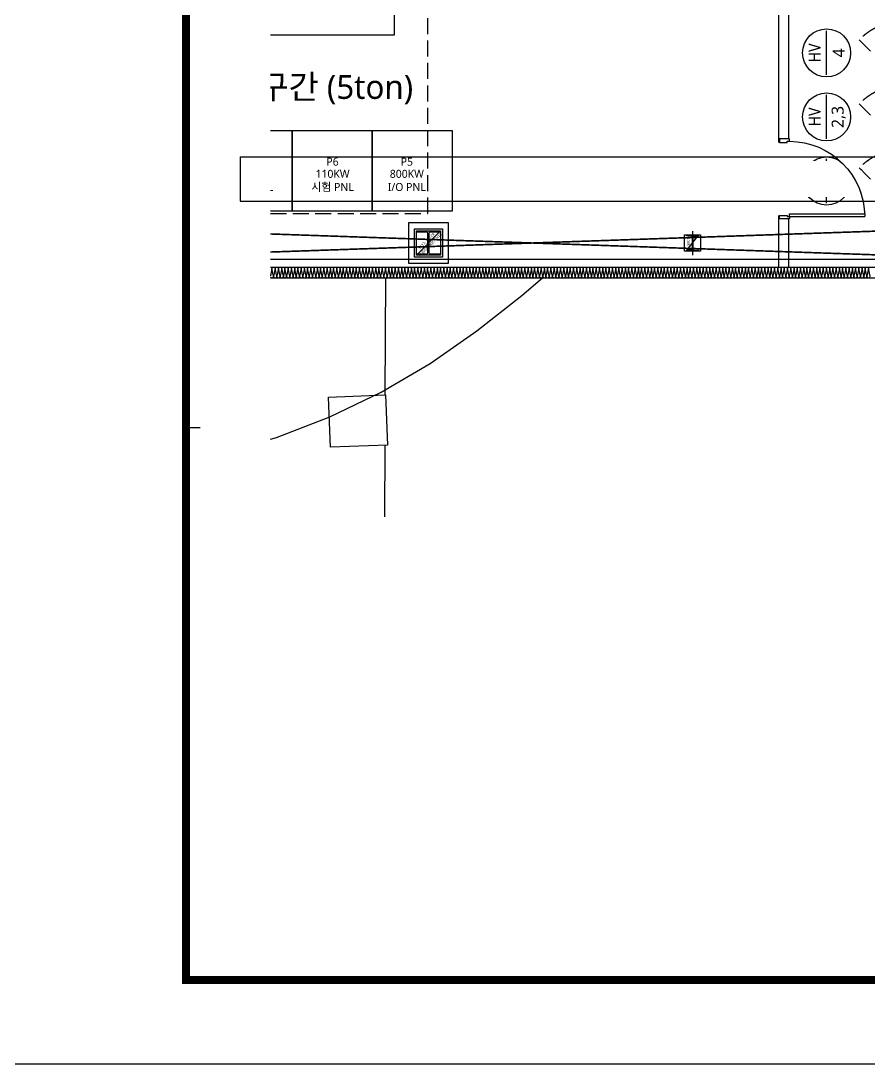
# Model space of a CAD drawing. Header units: millimetres. Extents: x 3355 to 129505, y 4600 to 34300.
# Drawn here: x 87715 to 98311, y 4600 to 17631 of the extents above; entities that cross this region are included whole.
import ezdxf
from ezdxf.enums import TextEntityAlignment as Align
from ezdxf.lldxf.tags import DXFTag
from ezdxf.xclip import XClip

# ---------------------------------------------------------------- set-up
doc = ezdxf.new("R2010")
doc.units = ezdxf.units.MM
doc.header["$LTSCALE"] = 800
doc.header["$XCLIPFRAME"] = 0
for name, pattern in [('CEN', [62, 60, -1, 0, -1]), ('DASH', [0.35, 0.25, -0.1]), ('PHANTOM2', [1.25, 0.625, -0.125, 0.125, -0.125, 0.125, -0.125]), ('점선1', [2, 1.25, -0.75])]:
    doc.linetypes.add(name, pattern=pattern)
for name, color, linetype in [('arch', 8, 'Continuous'), ('DIM', 6, 'Continuous'), ('TRENCH', 3, 'Continuous'), ('XR-SHEET-SHT', 5, 'Continuous'), ('XREF', 7, 'CEN'), ('수배전반', 3, 'Continuous')]:
    doc.layers.add(name, color=color, linetype=linetype)
doc.layers.add('TXT-1', color=137, linetype='Continuous', plot=False)
doc.layers.add('XR-SHEET-TEMP', color=171, linetype='Continuous', plot=False)
doc.layers.add('건축도면', color=9, linetype='Continuous', lineweight=25)
doc.styles.add('GHS', font='malgun.ttf')
doc.styles.add('스타일1', font='malgun.ttf')
tags = doc.linetypes.add('DH-HID2', pattern=[1.2, 0.8, -0.4]).pattern_tags.tags
tags[6:7] = [DXFTag(74, 4), DXFTag(75, 0), DXFTag(340, '0'), DXFTag(46, 1.0), DXFTag(50, 0.0), DXFTag(44, 0.0), DXFTag(45, 0.0)]
tags[4:5] = [DXFTag(74, 4), DXFTag(75, 0), DXFTag(340, '0'), DXFTag(46, 1.0), DXFTag(50, 0.0), DXFTag(44, 0.0), DXFTag(45, 0.0)]

# ---------------------------------------------------------------- blocks, each defined once
blk = doc.blocks.new('XR-현황측량도')
at = {"color": 0}
blk.add_lwpolyline([(86810, 78764, 0.043248), (87949, 77003, 0.113814), (91117, 74545, 0.13394), (93095, 74047), (94071, 74047), (99828, 74046), (108550, 74046), (116948, 74022), (126987, 74021), (128740, 73975), (135159, 74063), (143027, 74044), (151690, 74037), (154883, 74051), (162789, 74142), (171655, 74152), (178948, 74224), (185441, 74258), (186412, 74405), (193068, 76972, 0.271364), (196517, 81929), (196870, 86053), (196859, 91789), (196871, 109951)], format="xyb", dxfattribs=at)
at = {"color": 0, "elevation": 94000}
blk.add_lwpolyline([(130410, 75138), (131039, 75205), (131039, 75205), (131744, 75304), (131744, 75304), (132444, 75434), (132444, 75434), (133135, 75601), (133135, 75601), (133815, 75810), (133815, 75810), (134479, 76066), (134479, 76066), (135121, 76374), (135121, 76374), (135733, 76735), (135733, 76735), (136317, 77142), (136317, 77142), (136877, 77582), (136877, 77582), (137136, 77803)], dxfattribs=at)
at = {"color": 0}
for points in [[(135174, 77803), (135168, 76340)], [(154883, 74051), (160043, 76594), (166254, 77087), (174070, 77402), (176496, 77803)], [(135165, 75713), (135159, 74063)]]:
    blk.add_lwpolyline(points, dxfattribs=at)
blk.add_lwpolyline([(135175, 76340), (135199, 75714), (134487, 75686), (134463, 76312)], close=True, dxfattribs=at)
blk = doc.blocks.new('*U144')
at = {"color": 0}
for points in [[(-36618.1, 0, -0.414214), (-36633.1, 15), (-36618.1, 85, 1), (-36648.1, 85), (-36633.1, 15, -0.414214), (-36648.1, 0, 0.414214)], [(-36588.1, 0, -0.414214), (-36603.1, 15), (-36588.1, 85, 1), (-36618.1, 85), (-36603.1, 15, -0.414214), (-36618.1, 0, 0.414214)], [(-36558.1, 0, -0.414214), (-36573.1, 15), (-36558.1, 85, 1), (-36588.1, 85), (-36573.1, 15, -0.414214), (-36588.1, 0, 0.414214)], [(-36528.1, 0, -0.414214), (-36543.1, 15), (-36528.1, 85, 1), (-36558.1, 85), (-36543.1, 15, -0.414214), (-36558.1, 0, 0.414214)], [(-36498.1, 0, -0.414214), (-36513.1, 15), (-36498.1, 85, 1), (-36528.1, 85), (-36513.1, 15, -0.414214), (-36528.1, 0, 0.414214)], [(-36468.1, 0, -0.414214), (-36483.1, 15), (-36468.1, 85, 1), (-36498.1, 85), (-36483.1, 15, -0.414214), (-36498.1, 0, 0.414214)], [(-36438.1, 0, -0.414214), (-36453.1, 15), (-36438.1, 85, 1), (-36468.1, 85), (-36453.1, 15, -0.414214), (-36468.1, 0, 0.414214)], [(-36408.1, 0, -0.414214), (-36423.1, 15), (-36408.1, 85, 1), (-36438.1, 85), (-36423.1, 15, -0.414214), (-36438.1, 0, 0.414214)], [(-36378.1, 0, -0.414214), (-36393.1, 15), (-36378.1, 85, 1), (-36408.1, 85), (-36393.1, 15, -0.414214), (-36408.1, 0, 0.414214)], [(-36348.1, 0, -0.414214), (-36363.1, 15), (-36348.1, 85, 1), (-36378.1, 85), (-36363.1, 15, -0.414214), (-36378.1, 0, 0.414214)], [(-36318.1, 0, -0.414214), (-36333.1, 15), (-36318.1, 85, 1), (-36348.1, 85), (-36333.1, 15, -0.414214), (-36348.1, 0, 0.414214)], [(-36288.1, 0, -0.414214), (-36303.1, 15), (-36288.1, 85, 1), (-36318.1, 85), (-36303.1, 15, -0.414214), (-36318.1, 0, 0.414214)], [(-36258.1, 0, -0.414214), (-36273.1, 15), (-36258.1, 85, 1), (-36288.1, 85), (-36273.1, 15, -0.414214), (-36288.1, 0, 0.414214)], [(-36228.1, 0, -0.414214), (-36243.1, 15), (-36228.1, 85, 1), (-36258.1, 85), (-36243.1, 15, -0.414214), (-36258.1, 0, 0.414214)], [(-36198.1, 0, -0.414214), (-36213.1, 15), (-36198.1, 85, 1), (-36228.1, 85), (-36213.1, 15, -0.414214), (-36228.1, 0, 0.414214)], [(-36168.1, 0, -0.414214), (-36183.1, 15), (-36168.1, 85, 1), (-36198.1, 85), (-36183.1, 15, -0.414214), (-36198.1, 0, 0.414214)], [(-36138.1, 0, -0.414214), (-36153.1, 15), (-36138.1, 85, 1), (-36168.1, 85), (-36153.1, 15, -0.414214), (-36168.1, 0, 0.414214)], [(-36108.1, 0, -0.414214), (-36123.1, 15), (-36108.1, 85, 1), (-36138.1, 85), (-36123.1, 15, -0.414214), (-36138.1, 0, 0.414214)], [(-36078.1, 0, -0.414214), (-36093.1, 15), (-36078.1, 85, 1), (-36108.1, 85), (-36093.1, 15, -0.414214), (-36108.1, 0, 0.414214)], [(-36048.1, 0, -0.414214), (-36063.1, 15), (-36048.1, 85, 1), (-36078.1, 85), (-36063.1, 15, -0.414214), (-36078.1, 0, 0.414214)], [(-36018.1, 0, -0.414214), (-36033.1, 15), (-36018.1, 85, 1), (-36048.1, 85), (-36033.1, 15, -0.414214), (-36048.1, 0, 0.414214)], [(-35988.1, 0, -0.414214), (-36003.1, 15), (-35988.1, 85, 1), (-36018.1, 85), (-36003.1, 15, -0.414214), (-36018.1, 0, 0.414214)], [(-35958.1, 0, -0.414214), (-35973.1, 15), (-35958.1, 85, 1), (-35988.1, 85), (-35973.1, 15, -0.414214), (-35988.1, 0, 0.414214)], [(-35928.1, 0, -0.414214), (-35943.1, 15), (-35928.1, 85, 1), (-35958.1, 85), (-35943.1, 15, -0.414214), (-35958.1, 0, 0.414214)], [(-35898.1, 0, -0.414214), (-35913.1, 15), (-35898.1, 85, 1), (-35928.1, 85), (-35913.1, 15, -0.414214), (-35928.1, 0, 0.414214)], [(-35868.1, 0, -0.414214), (-35883.1, 15), (-35868.1, 85, 1), (-35898.1, 85), (-35883.1, 15, -0.414214), (-35898.1, 0, 0.414214)], [(-35838.1, 0, -0.414214), (-35853.1, 15), (-35838.1, 85, 1), (-35868.1, 85), (-35853.1, 15, -0.414214), (-35868.1, 0, 0.414214)], [(-35808.1, 0, -0.414214), (-35823.1, 15), (-35808.1, 85, 1), (-35838.1, 85), (-35823.1, 15, -0.414214), (-35838.1, 0, 0.414214)], [(-35778.1, 0, -0.414214), (-35793.1, 15), (-35778.1, 85, 1), (-35808.1, 85), (-35793.1, 15, -0.414214), (-35808.1, 0, 0.414214)], [(-35748.1, 0, -0.414214), (-35763.1, 15), (-35748.1, 85, 1), (-35778.1, 85), (-35763.1, 15, -0.414214), (-35778.1, 0, 0.414214)], [(-35718.1, 0, -0.414214), (-35733.1, 15), (-35718.1, 85, 1), (-35748.1, 85), (-35733.1, 15, -0.414214), (-35748.1, 0, 0.414214)], [(-35688.1, 0, -0.414214), (-35703.1, 15), (-35688.1, 85, 1), (-35718.1, 85), (-35703.1, 15, -0.414214), (-35718.1, 0, 0.414214)], [(-35658.1, 0, -0.414214), (-35673.1, 15), (-35658.1, 85, 1), (-35688.1, 85), (-35673.1, 15, -0.414214), (-35688.1, 0, 0.414214)], [(-35628.1, 0, -0.414214), (-35643.1, 15), (-35628.1, 85, 1), (-35658.1, 85), (-35643.1, 15, -0.414214), (-35658.1, 0, 0.414214)], [(-35598.1, 0, -0.414214), (-35613.1, 15), (-35598.1, 85, 1), (-35628.1, 85), (-35613.1, 15, -0.414214), (-35628.1, 0, 0.414214)], [(-35568.1, 0, -0.414214), (-35583.1, 15), (-35568.1, 85, 1), (-35598.1, 85), (-35583.1, 15, -0.414214), (-35598.1, 0, 0.414214)], [(-35538.1, 0, -0.414214), (-35553.1, 15), (-35538.1, 85, 1), (-35568.1, 85), (-35553.1, 15, -0.414214), (-35568.1, 0, 0.414214)], [(-35508.1, 0, -0.414214), (-35523.1, 15), (-35508.1, 85, 1), (-35538.1, 85), (-35523.1, 15, -0.414214), (-35538.1, 0, 0.414214)], [(-35478.1, 0, -0.414214), (-35493.1, 15), (-35478.1, 85, 1), (-35508.1, 85), (-35493.1, 15, -0.414214), (-35508.1, 0, 0.414214)], [(-35448.1, 0, -0.414214), (-35463.1, 15), (-35448.1, 85, 1), (-35478.1, 85), (-35463.1, 15, -0.414214), (-35478.1, 0, 0.414214)], [(-35418.1, 0, -0.414214), (-35433.1, 15), (-35418.1, 85, 1), (-35448.1, 85), (-35433.1, 15, -0.414214), (-35448.1, 0, 0.414214)], [(-35388.1, 0, -0.414214), (-35403.1, 15), (-35388.1, 85, 1), (-35418.1, 85), (-35403.1, 15, -0.414214), (-35418.1, 0, 0.414214)], [(-35358.1, 0, -0.414214), (-35373.1, 15), (-35358.1, 85, 1), (-35388.1, 85), (-35373.1, 15, -0.414214), (-35388.1, 0, 0.414214)], [(-35328.1, 0, -0.414214), (-35343.1, 15), (-35328.1, 85, 1), (-35358.1, 85), (-35343.1, 15, -0.414214), (-35358.1, 0, 0.414214)], [(-35298.1, 0, -0.414214), (-35313.1, 15), (-35298.1, 85, 1), (-35328.1, 85), (-35313.1, 15, -0.414214), (-35328.1, 0, 0.414214)], [(-35268.1, 0, -0.414214), (-35283.1, 15), (-35268.1, 85, 1), (-35298.1, 85), (-35283.1, 15, -0.414214), (-35298.1, 0, 0.414214)], [(-35238.1, 0, -0.414214), (-35253.1, 15), (-35238.1, 85, 1), (-35268.1, 85), (-35253.1, 15, -0.414214), (-35268.1, 0, 0.414214)], [(-35208.1, 0, -0.414214), (-35223.1, 15), (-35208.1, 85, 1), (-35238.1, 85), (-35223.1, 15, -0.414214), (-35238.1, 0, 0.414214)], [(-35178.1, 0, -0.414214), (-35193.1, 15), (-35178.1, 85, 1), (-35208.1, 85), (-35193.1, 15, -0.414214), (-35208.1, 0, 0.414214)], [(-35148.1, 0, -0.414214), (-35163.1, 15), (-35148.1, 85, 1), (-35178.1, 85), (-35163.1, 15, -0.414214), (-35178.1, 0, 0.414214)], [(-35118.1, 0, -0.414214), (-35133.1, 15), (-35118.1, 85, 1), (-35148.1, 85), (-35133.1, 15, -0.414214), (-35148.1, 0, 0.414214)], [(-35088.1, 0, -0.414214), (-35103.1, 15), (-35088.1, 85, 1), (-35118.1, 85), (-35103.1, 15, -0.414214), (-35118.1, 0, 0.414214)], [(-35058.1, 0, -0.414214), (-35073.1, 15), (-35058.1, 85, 1), (-35088.1, 85), (-35073.1, 15, -0.414214), (-35088.1, 0, 0.414214)], [(-35028.1, 0, -0.414214), (-35043.1, 15), (-35028.1, 85, 1), (-35058.1, 85), (-35043.1, 15, -0.414214), (-35058.1, 0, 0.414214)], [(-34998.1, 0, -0.414214), (-35013.1, 15), (-34998.1, 85, 1), (-35028.1, 85), (-35013.1, 15, -0.414214), (-35028.1, 0, 0.414214)], [(-34968.1, 0, -0.414214), (-34983.1, 15), (-34968.1, 85, 1), (-34998.1, 85), (-34983.1, 15, -0.414214), (-34998.1, 0, 0.414214)], [(-34938.1, 0, -0.414214), (-34953.1, 15), (-34938.1, 85, 1), (-34968.1, 85), (-34953.1, 15, -0.414214), (-34968.1, 0, 0.414214)], [(-34908.1, 0, -0.414214), (-34923.1, 15), (-34908.1, 85, 1), (-34938.1, 85), (-34923.1, 15, -0.414214), (-34938.1, 0, 0.414214)], [(-34878.1, 0, -0.414214), (-34893.1, 15), (-34878.1, 85, 1), (-34908.1, 85), (-34893.1, 15, -0.414214), (-34908.1, 0, 0.414214)], [(-34848.1, 0, -0.414214), (-34863.1, 15), (-34848.1, 85, 1), (-34878.1, 85), (-34863.1, 15, -0.414214), (-34878.1, 0, 0.414214)], [(-34818.1, 0, -0.414214), (-34833.1, 15), (-34818.1, 85, 1), (-34848.1, 85), (-34833.1, 15, -0.414214), (-34848.1, 0, 0.414214)], [(-34788.1, 0, -0.414214), (-34803.1, 15), (-34788.1, 85, 1), (-34818.1, 85), (-34803.1, 15, -0.414214), (-34818.1, 0, 0.414214)], [(-34758.1, 0, -0.414214), (-34773.1, 15), (-34758.1, 85, 1), (-34788.1, 85), (-34773.1, 15, -0.414214), (-34788.1, 0, 0.414214)], [(-34728.1, 0, -0.414214), (-34743.1, 15), (-34728.1, 85, 1), (-34758.1, 85), (-34743.1, 15, -0.414214), (-34758.1, 0, 0.414214)], [(-34698.1, 0, -0.414214), (-34713.1, 15), (-34698.1, 85, 1), (-34728.1, 85), (-34713.1, 15, -0.414214), (-34728.1, 0, 0.414214)], [(-34668.1, 0, -0.414214), (-34683.1, 15), (-34668.1, 85, 1), (-34698.1, 85), (-34683.1, 15, -0.414214), (-34698.1, 0, 0.414214)], [(-34638.1, 0, -0.414214), (-34653.1, 15), (-34638.1, 85, 1), (-34668.1, 85), (-34653.1, 15, -0.414214), (-34668.1, 0, 0.414214)], [(-34608.1, 0, -0.414214), (-34623.1, 15), (-34608.1, 85, 1), (-34638.1, 85), (-34623.1, 15, -0.414214), (-34638.1, 0, 0.414214)], [(-34578.1, 0, -0.414214), (-34593.1, 15), (-34578.1, 85, 1), (-34608.1, 85), (-34593.1, 15, -0.414214), (-34608.1, 0, 0.414214)], [(-34548.1, 0, -0.414214), (-34563.1, 15), (-34548.1, 85, 1), (-34578.1, 85), (-34563.1, 15, -0.414214), (-34578.1, 0, 0.414214)], [(-34518.1, 0, -0.414214), (-34533.1, 15), (-34518.1, 85, 1), (-34548.1, 85), (-34533.1, 15, -0.414214), (-34548.1, 0, 0.414214)], [(-34488.1, 0, -0.414214), (-34503.1, 15), (-34488.1, 85, 1), (-34518.1, 85), (-34503.1, 15, -0.414214), (-34518.1, 0, 0.414214)], [(-34458.1, 0, -0.414214), (-34473.1, 15), (-34458.1, 85, 1), (-34488.1, 85), (-34473.1, 15, -0.414214), (-34488.1, 0, 0.414214)], [(-34428.1, 0, -0.414214), (-34443.1, 15), (-34428.1, 85, 1), (-34458.1, 85), (-34443.1, 15, -0.414214), (-34458.1, 0, 0.414214)], [(-34398.1, 0, -0.414214), (-34413.1, 15), (-34398.1, 85, 1), (-34428.1, 85), (-34413.1, 15, -0.414214), (-34428.1, 0, 0.414214)], [(-34368.1, 0, -0.414214), (-34383.1, 15), (-34368.1, 85, 1), (-34398.1, 85), (-34383.1, 15, -0.414214), (-34398.1, 0, 0.414214)], [(-34338.1, 0, -0.414214), (-34353.1, 15), (-34338.1, 85, 1), (-34368.1, 85), (-34353.1, 15, -0.414214), (-34368.1, 0, 0.414214)], [(-34308.1, 0, -0.414214), (-34323.1, 15), (-34308.1, 85, 1), (-34338.1, 85), (-34323.1, 15, -0.414214), (-34338.1, 0, 0.414214)], [(-34278.1, 0, -0.414214), (-34293.1, 15), (-34278.1, 85, 1), (-34308.1, 85), (-34293.1, 15, -0.414214), (-34308.1, 0, 0.414214)], [(-34248.1, 0, -0.414214), (-34263.1, 15), (-34248.1, 85, 1), (-34278.1, 85), (-34263.1, 15, -0.414214), (-34278.1, 0, 0.414214)], [(-34218.1, 0, -0.414214), (-34233.1, 15), (-34218.1, 85, 1), (-34248.1, 85), (-34233.1, 15, -0.414214), (-34248.1, 0, 0.414214)], [(-34188.1, 0, -0.414214), (-34203.1, 15), (-34188.1, 85, 1), (-34218.1, 85), (-34203.1, 15, -0.414214), (-34218.1, 0, 0.414214)], [(-34158.1, 0, -0.414214), (-34173.1, 15), (-34158.1, 85, 1), (-34188.1, 85), (-34173.1, 15, -0.414214), (-34188.1, 0, 0.414214)], [(-34128.1, 0, -0.414214), (-34143.1, 15), (-34128.1, 85, 1), (-34158.1, 85), (-34143.1, 15, -0.414214), (-34158.1, 0, 0.414214)], [(-34098.1, 0, -0.414214), (-34113.1, 15), (-34098.1, 85, 1), (-34128.1, 85), (-34113.1, 15, -0.414214), (-34128.1, 0, 0.414214)], [(-34068.1, 0, -0.414214), (-34083.1, 15), (-34068.1, 85, 1), (-34098.1, 85), (-34083.1, 15, -0.414214), (-34098.1, 0, 0.414214)], [(-34038.1, 0, -0.414214), (-34053.1, 15), (-34038.1, 85, 1), (-34068.1, 85), (-34053.1, 15, -0.414214), (-34068.1, 0, 0.414214)], [(-34008.1, 0, -0.414214), (-34023.1, 15), (-34008.1, 85, 1), (-34038.1, 85), (-34023.1, 15, -0.414214), (-34038.1, 0, 0.414214)], [(-33978.1, 0, -0.414214), (-33993.1, 15), (-33978.1, 85, 1), (-34008.1, 85), (-33993.1, 15, -0.414214), (-34008.1, 0, 0.414214)], [(-33948.1, 0, -0.414214), (-33963.1, 15), (-33948.1, 85, 1), (-33978.1, 85), (-33963.1, 15, -0.414214), (-33978.1, 0, 0.414214)], [(-33918.1, 0, -0.414214), (-33933.1, 15), (-33918.1, 85, 1), (-33948.1, 85), (-33933.1, 15, -0.414214), (-33948.1, 0, 0.414214)], [(-33888.1, 0, -0.414214), (-33903.1, 15), (-33888.1, 85, 1), (-33918.1, 85), (-33903.1, 15, -0.414214), (-33918.1, 0, 0.414214)], [(-33858.1, 0, -0.414214), (-33873.1, 15), (-33858.1, 85, 1), (-33888.1, 85), (-33873.1, 15, -0.414214), (-33888.1, 0, 0.414214)], [(-33828.1, 0, -0.414214), (-33843.1, 15), (-33828.1, 85, 1), (-33858.1, 85), (-33843.1, 15, -0.414214), (-33858.1, 0, 0.414214)], [(-33798.1, 0, -0.414214), (-33813.1, 15), (-33798.1, 85, 1), (-33828.1, 85), (-33813.1, 15, -0.414214), (-33828.1, 0, 0.414214)], [(-33768.1, 0, -0.414214), (-33783.1, 15), (-33768.1, 85, 1), (-33798.1, 85), (-33783.1, 15, -0.414214), (-33798.1, 0, 0.414214)], [(-33738.1, 0, -0.414214), (-33753.1, 15), (-33738.1, 85, 1), (-33768.1, 85), (-33753.1, 15, -0.414214), (-33768.1, 0, 0.414214)], [(-33708.1, 0, -0.414214), (-33723.1, 15), (-33708.1, 85, 1), (-33738.1, 85), (-33723.1, 15, -0.414214), (-33738.1, 0, 0.414214)], [(-33678.1, 0, -0.414214), (-33693.1, 15), (-33678.1, 85, 1), (-33708.1, 85), (-33693.1, 15, -0.414214), (-33708.1, 0, 0.414214)], [(-33648.1, 0, -0.414214), (-33663.1, 15), (-33648.1, 85, 1), (-33678.1, 85), (-33663.1, 15, -0.414214), (-33678.1, 0, 0.414214)], [(-33618.1, 0, -0.414214), (-33633.1, 15), (-33618.1, 85, 1), (-33648.1, 85), (-33633.1, 15, -0.414214), (-33648.1, 0, 0.414214)], [(-33588.1, 0, -0.414214), (-33603.1, 15), (-33588.1, 85, 1), (-33618.1, 85), (-33603.1, 15, -0.414214), (-33618.1, 0, 0.414214)], [(-33558.1, 0, -0.414214), (-33573.1, 15), (-33558.1, 85, 1), (-33588.1, 85), (-33573.1, 15, -0.414214), (-33588.1, 0, 0.414214)], [(-33528.1, 0, -0.414214), (-33543.1, 15), (-33528.1, 85, 1), (-33558.1, 85), (-33543.1, 15, -0.414214), (-33558.1, 0, 0.414214)], [(-33498.1, 0, -0.414214), (-33513.1, 15), (-33498.1, 85, 1), (-33528.1, 85), (-33513.1, 15, -0.414214), (-33528.1, 0, 0.414214)], [(-33468.1, 0, -0.414214), (-33483.1, 15), (-33468.1, 85, 1), (-33498.1, 85), (-33483.1, 15, -0.414214), (-33498.1, 0, 0.414214)], [(-33438.1, 0, -0.414214), (-33453.1, 15), (-33438.1, 85, 1), (-33468.1, 85), (-33453.1, 15, -0.414214), (-33468.1, 0, 0.414214)], [(-33408.1, 0, -0.414214), (-33423.1, 15), (-33408.1, 85, 1), (-33438.1, 85), (-33423.1, 15, -0.414214), (-33438.1, 0, 0.414214)], [(-33378.1, 0, -0.414214), (-33393.1, 15), (-33378.1, 85, 1), (-33408.1, 85), (-33393.1, 15, -0.414214), (-33408.1, 0, 0.414214)], [(-33348.1, 0, -0.414214), (-33363.1, 15), (-33348.1, 85, 1), (-33378.1, 85), (-33363.1, 15, -0.414214), (-33378.1, 0, 0.414214)], [(-33318.1, 0, -0.414214), (-33333.1, 15), (-33318.1, 85, 1), (-33348.1, 85), (-33333.1, 15, -0.414214), (-33348.1, 0, 0.414214)], [(-33288.1, 0, -0.414214), (-33303.1, 15), (-33288.1, 85, 1), (-33318.1, 85), (-33303.1, 15, -0.414214), (-33318.1, 0, 0.414214)], [(-33258.1, 0, -0.414214), (-33273.1, 15), (-33258.1, 85, 1), (-33288.1, 85), (-33273.1, 15, -0.414214), (-33288.1, 0, 0.414214)], [(-33228.1, 0, -0.414214), (-33243.1, 15), (-33228.1, 85, 1), (-33258.1, 85), (-33243.1, 15, -0.414214), (-33258.1, 0, 0.414214)], [(-33198.1, 0, -0.414214), (-33213.1, 15), (-33198.1, 85, 1), (-33228.1, 85), (-33213.1, 15, -0.414214), (-33228.1, 0, 0.414214)], [(-33168.1, 0, -0.414214), (-33183.1, 15), (-33168.1, 85, 1), (-33198.1, 85), (-33183.1, 15, -0.414214), (-33198.1, 0, 0.414214)], [(-33138.1, 0, -0.414214), (-33153.1, 15), (-33138.1, 85, 1), (-33168.1, 85), (-33153.1, 15, -0.414214), (-33168.1, 0, 0.414214)], [(-33108.1, 0, -0.414214), (-33123.1, 15), (-33108.1, 85, 1), (-33138.1, 85), (-33123.1, 15, -0.414214), (-33138.1, 0, 0.414214)], [(-33078.1, 0, -0.414214), (-33093.1, 15), (-33078.1, 85, 1), (-33108.1, 85), (-33093.1, 15, -0.414214), (-33108.1, 0, 0.414214)], [(-33048.1, 0, -0.414214), (-33063.1, 15), (-33048.1, 85, 1), (-33078.1, 85), (-33063.1, 15, -0.414214), (-33078.1, 0, 0.414214)], [(-33018.1, 0, -0.414214), (-33033.1, 15), (-33018.1, 85, 1), (-33048.1, 85), (-33033.1, 15, -0.414214), (-33048.1, 0, 0.414214)], [(-32988.1, 0, -0.414214), (-33003.1, 15), (-32988.1, 85, 1), (-33018.1, 85), (-33003.1, 15, -0.414214), (-33018.1, 0, 0.414214)], [(-32958.1, 0, -0.414214), (-32973.1, 15), (-32958.1, 85, 1), (-32988.1, 85), (-32973.1, 15, -0.414214), (-32988.1, 0, 0.414214)], [(-32928.1, 0, -0.414214), (-32943.1, 15), (-32928.1, 85, 1), (-32958.1, 85), (-32943.1, 15, -0.414214), (-32958.1, 0, 0.414214)], [(-32898.1, 0, -0.414214), (-32913.1, 15), (-32898.1, 85, 1), (-32928.1, 85), (-32913.1, 15, -0.414214), (-32928.1, 0, 0.414214)], [(-32868.1, 0, -0.414214), (-32883.1, 15), (-32868.1, 85, 1), (-32898.1, 85), (-32883.1, 15, -0.414214), (-32898.1, 0, 0.414214)], [(-32838.1, 0, -0.414214), (-32853.1, 15), (-32838.1, 85, 1), (-32868.1, 85), (-32853.1, 15, -0.414214), (-32868.1, 0, 0.414214)], [(-32808.1, 0, -0.414214), (-32823.1, 15), (-32808.1, 85, 1), (-32838.1, 85), (-32823.1, 15, -0.414214), (-32838.1, 0, 0.414214)], [(-32778.1, 0, -0.414214), (-32793.1, 15), (-32778.1, 85, 1), (-32808.1, 85), (-32793.1, 15, -0.414214), (-32808.1, 0, 0.414214)], [(-32748.1, 0, -0.414214), (-32763.1, 15), (-32748.1, 85, 1), (-32778.1, 85), (-32763.1, 15, -0.414214), (-32778.1, 0, 0.414214)], [(-32718.1, 0, -0.414214), (-32733.1, 15), (-32718.1, 85, 1), (-32748.1, 85), (-32733.1, 15, -0.414214), (-32748.1, 0, 0.414214)], [(-32688.1, 0, -0.414214), (-32703.1, 15), (-32688.1, 85, 1), (-32718.1, 85), (-32703.1, 15, -0.414214), (-32718.1, 0, 0.414214)], [(-32658.1, 0, -0.414214), (-32673.1, 15), (-32658.1, 85, 1), (-32688.1, 85), (-32673.1, 15, -0.414214), (-32688.1, 0, 0.414214)], [(-32628.1, 0, -0.414214), (-32643.1, 15), (-32628.1, 85, 1), (-32658.1, 85), (-32643.1, 15, -0.414214), (-32658.1, 0, 0.414214)], [(-32598.1, 0, -0.414214), (-32613.1, 15), (-32598.1, 85, 1), (-32628.1, 85), (-32613.1, 15, -0.414214), (-32628.1, 0, 0.414214)], [(-32568.1, 0, -0.414214), (-32583.1, 15), (-32568.1, 85, 1), (-32598.1, 85), (-32583.1, 15, -0.414214), (-32598.1, 0, 0.414214)], [(-32538.1, 0, -0.414214), (-32553.1, 15), (-32538.1, 85, 1), (-32568.1, 85), (-32553.1, 15, -0.414214), (-32568.1, 0, 0.414214)], [(-32508.1, 0, -0.414214), (-32523.1, 15), (-32508.1, 85, 1), (-32538.1, 85), (-32523.1, 15, -0.414214), (-32538.1, 0, 0.414214)], [(-32478.1, 0, -0.414214), (-32493.1, 15), (-32478.1, 85, 1), (-32508.1, 85), (-32493.1, 15, -0.414214), (-32508.1, 0, 0.414214)], [(-32448.1, 0, -0.414214), (-32463.1, 15), (-32448.1, 85, 1), (-32478.1, 85), (-32463.1, 15, -0.414214), (-32478.1, 0, 0.414214)], [(-32418.1, 0, -0.414214), (-32433.1, 15), (-32418.1, 85, 1), (-32448.1, 85), (-32433.1, 15, -0.414214), (-32448.1, 0, 0.414214)], [(-32388.1, 0, -0.414214), (-32403.1, 15), (-32388.1, 85, 1), (-32418.1, 85), (-32403.1, 15, -0.414214), (-32418.1, 0, 0.414214)], [(-32358.1, 0, -0.414214), (-32373.1, 15), (-32358.1, 85, 1), (-32388.1, 85), (-32373.1, 15, -0.414214), (-32388.1, 0, 0.414214)], [(-32328.1, 0, -0.414214), (-32343.1, 15), (-32328.1, 85, 1), (-32358.1, 85), (-32343.1, 15, -0.414214), (-32358.1, 0, 0.414214)], [(-32298.1, 0, -0.414214), (-32313.1, 15), (-32298.1, 85, 1), (-32328.1, 85), (-32313.1, 15, -0.414214), (-32328.1, 0, 0.414214)], [(-32268.1, 0, -0.414214), (-32283.1, 15), (-32268.1, 85, 1), (-32298.1, 85), (-32283.1, 15, -0.414214), (-32298.1, 0, 0.414214)], [(-32238.1, 0, -0.414214), (-32253.1, 15), (-32238.1, 85, 1), (-32268.1, 85), (-32253.1, 15, -0.414214), (-32268.1, 0, 0.414214)], [(-32208.1, 0, -0.414214), (-32223.1, 15), (-32208.1, 85, 1), (-32238.1, 85), (-32223.1, 15, -0.414214), (-32238.1, 0, 0.414214)], [(-32178.1, 0, -0.414214), (-32193.1, 15), (-32178.1, 85, 1), (-32208.1, 85), (-32193.1, 15, -0.414214), (-32208.1, 0, 0.414214)], [(-32148.1, 0, -0.414214), (-32163.1, 15), (-32148.1, 85, 1), (-32178.1, 85), (-32163.1, 15, -0.414214), (-32178.1, 0, 0.414214)], [(-32118.1, 0, -0.414214), (-32133.1, 15), (-32118.1, 85, 1), (-32148.1, 85), (-32133.1, 15, -0.414214), (-32148.1, 0, 0.414214)], [(-32088.1, 0, -0.414214), (-32103.1, 15), (-32088.1, 85, 1), (-32118.1, 85), (-32103.1, 15, -0.414214), (-32118.1, 0, 0.414214)], [(-32058.1, 0, -0.414214), (-32073.1, 15), (-32058.1, 85, 1), (-32088.1, 85), (-32073.1, 15, -0.414214), (-32088.1, 0, 0.414214)], [(-32028.1, 0, -0.414214), (-32043.1, 15), (-32028.1, 85, 1), (-32058.1, 85), (-32043.1, 15, -0.414214), (-32058.1, 0, 0.414214)], [(-31998.1, 0, -0.414214), (-32013.1, 15), (-31998.1, 85, 1), (-32028.1, 85), (-32013.1, 15, -0.414214), (-32028.1, 0, 0.414214)], [(-31968.1, 0, -0.414214), (-31983.1, 15), (-31968.1, 85, 1), (-31998.1, 85), (-31983.1, 15, -0.414214), (-31998.1, 0, 0.414214)], [(-31938.1, 0, -0.414214), (-31953.1, 15), (-31938.1, 85, 1), (-31968.1, 85), (-31953.1, 15, -0.414214), (-31968.1, 0, 0.414214)], [(-31908.1, 0, -0.414214), (-31923.1, 15), (-31908.1, 85, 1), (-31938.1, 85), (-31923.1, 15, -0.414214), (-31938.1, 0, 0.414214)], [(-31878.1, 0, -0.414214), (-31893.1, 15), (-31878.1, 85, 1), (-31908.1, 85), (-31893.1, 15, -0.414214), (-31908.1, 0, 0.414214)], [(-31848.1, 0, -0.414214), (-31863.1, 15), (-31848.1, 85, 1), (-31878.1, 85), (-31863.1, 15, -0.414214), (-31878.1, 0, 0.414214)], [(-31818.1, 0, -0.414214), (-31833.1, 15), (-31818.1, 85, 1), (-31848.1, 85), (-31833.1, 15, -0.414214), (-31848.1, 0, 0.414214)], [(-31788.1, 0, -0.414214), (-31803.1, 15), (-31788.1, 85, 1), (-31818.1, 85), (-31803.1, 15, -0.414214), (-31818.1, 0, 0.414214)], [(-31758.1, 0, -0.414214), (-31773.1, 15), (-31758.1, 85, 1), (-31788.1, 85), (-31773.1, 15, -0.414214), (-31788.1, 0, 0.414214)], [(-31728.1, 0, -0.414214), (-31743.1, 15), (-31728.1, 85, 1), (-31758.1, 85), (-31743.1, 15, -0.414214), (-31758.1, 0, 0.414214)], [(-31698.1, 0, -0.414214), (-31713.1, 15), (-31698.1, 85, 1), (-31728.1, 85), (-31713.1, 15, -0.414214), (-31728.1, 0, 0.414214)], [(-31668.1, 0, -0.414214), (-31683.1, 15), (-31668.1, 85, 1), (-31698.1, 85), (-31683.1, 15, -0.414214), (-31698.1, 0, 0.414214)], [(-31638.1, 0, -0.414214), (-31653.1, 15), (-31638.1, 85, 1), (-31668.1, 85), (-31653.1, 15, -0.414214), (-31668.1, 0, 0.414214)], [(-31608.1, 0, -0.414214), (-31623.1, 15), (-31608.1, 85, 1), (-31638.1, 85), (-31623.1, 15, -0.414214), (-31638.1, 0, 0.414214)], [(-31578.1, 0, -0.414214), (-31593.1, 15), (-31578.1, 85, 1), (-31608.1, 85), (-31593.1, 15, -0.414214), (-31608.1, 0, 0.414214)], [(-31548.1, 0, -0.414214), (-31563.1, 15), (-31548.1, 85, 1), (-31578.1, 85), (-31563.1, 15, -0.414214), (-31578.1, 0, 0.414214)], [(-31518.1, 0, -0.414214), (-31533.1, 15), (-31518.1, 85, 1), (-31548.1, 85), (-31533.1, 15, -0.414214), (-31548.1, 0, 0.414214)], [(-31488.1, 0, -0.414214), (-31503.1, 15), (-31488.1, 85, 1), (-31518.1, 85), (-31503.1, 15, -0.414214), (-31518.1, 0, 0.414214)], [(-31458.1, 0, -0.414214), (-31473.1, 15), (-31458.1, 85, 1), (-31488.1, 85), (-31473.1, 15, -0.414214), (-31488.1, 0, 0.414214)], [(-31428.1, 0, -0.414214), (-31443.1, 15), (-31428.1, 85, 1), (-31458.1, 85), (-31443.1, 15, -0.414214), (-31458.1, 0, 0.414214)], [(-31398.1, 0, -0.414214), (-31413.1, 15), (-31398.1, 85, 1), (-31428.1, 85), (-31413.1, 15, -0.414214), (-31428.1, 0, 0.414214)], [(-31368.1, 0, -0.414214), (-31383.1, 15), (-31368.1, 85, 1), (-31398.1, 85), (-31383.1, 15, -0.414214), (-31398.1, 0, 0.414214)], [(-31338.1, 0, -0.414214), (-31353.1, 15), (-31338.1, 85, 1), (-31368.1, 85), (-31353.1, 15, -0.414214), (-31368.1, 0, 0.414214)], [(-31308.1, 0, -0.414214), (-31323.1, 15), (-31308.1, 85, 1), (-31338.1, 85), (-31323.1, 15, -0.414214), (-31338.1, 0, 0.414214)], [(-31278.1, 0, -0.414214), (-31293.1, 15), (-31278.1, 85, 1), (-31308.1, 85), (-31293.1, 15, -0.414214), (-31308.1, 0, 0.414214)], [(-31248.1, 0, -0.414214), (-31263.1, 15), (-31248.1, 85, 1), (-31278.1, 85), (-31263.1, 15, -0.414214), (-31278.1, 0, 0.414214)], [(-31218.1, 0, -0.414214), (-31233.1, 15), (-31218.1, 85, 1), (-31248.1, 85), (-31233.1, 15, -0.414214), (-31248.1, 0, 0.414214)], [(-31188.1, 0, -0.414214), (-31203.1, 15), (-31188.1, 85, 1), (-31218.1, 85), (-31203.1, 15, -0.414214), (-31218.1, 0, 0.414214)], [(-31158.1, 0, -0.414214), (-31173.1, 15), (-31158.1, 85, 1), (-31188.1, 85), (-31173.1, 15, -0.414214), (-31188.1, 0, 0.414214)], [(-31128.1, 0, -0.414214), (-31143.1, 15), (-31128.1, 85, 1), (-31158.1, 85), (-31143.1, 15, -0.414214), (-31158.1, 0, 0.414214)], [(-31098.1, 0, -0.414214), (-31113.1, 15), (-31098.1, 85, 1), (-31128.1, 85), (-31113.1, 15, -0.414214), (-31128.1, 0, 0.414214)]]:
    blk.add_lwpolyline(points, format="xyb", dxfattribs=at)
blk = doc.blocks.new('D-1000')
at = {"color": 0}
blk.add_line((30, 125), (30, 1065), dxfattribs=at)
for points in [[(30, 125), (65, 125), (65, 1065), (30, 1065)], [(0, 0), (45, 0), (45, 0), (45, 0), (45, 95), (30, 95), (30, 125), (0, 125), (0, 0)], [(1000, 0), (955, 0), (955, 0), (955, 0), (955, 95), (970, 95), (970, 125), (1000, 125), (1000, 0)]]:
    blk.add_lwpolyline(points, dxfattribs=at)
blk.add_arc((30, 125), 940, 0, 90, dxfattribs=at)
blk = doc.blocks.new('S-SC12A')
at = {"color": 0}
blk.add_line((-150, -150), (150, 150), dxfattribs=at)
for points in [[(-175, 175), (175, 175), (175, -175), (-175, -175)], [(-150, 150), (150, 150), (150, -150), (-150, -150)]]:
    blk.add_lwpolyline(points, close=True, dxfattribs=at)
blk.add_lwpolyline([(-150, -150), (-150, -135), (-23, -135, 0.414214), (-5, -117), (-5, 117, 0.414214), (-23, 135), (-150, 135), (-150, 150), (150, 150), (150, 135), (23, 135, 0.414214), (5, 117), (5, -117, 0.414214), (23, -135), (150, -135), (150, -150)], format="xyb", close=True, dxfattribs=at)
at = {"color": 0, "style": '스타일1'}
blk.add_text('H-300X300X10X15', height=35, rotation=45, dxfattribs=at).set_placement((19, -23), align=Align.MIDDLE_CENTER)
blk.add_text('SC12, SC12A', height=35, rotation=45, dxfattribs=at).set_placement((-109, -83))
blk = doc.blocks.new('*U113')
at = {"color": 0}
for p, q in [((59, 185), (0, 185)), ((72, 172), (72, 22)), ((78, 172), (78, 22)), ((91, 185), (150, 185)), ((59, 9), (0, 9)), ((91, 9), (150, 9))]:
    blk.add_line(p, q, dxfattribs=at)
for points in [[(150, 185), (150, 194), (0, 194), (0, 185)], [(0, 9), (0, 0), (150, 0), (150, 9)]]:
    blk.add_lwpolyline(points, dxfattribs=at)
for centre, start, end in [((59, 172), 0, 90), ((91, 172), 90, 180), ((59, 22), 270, 0), ((91, 22), 180, 270)]:
    blk.add_arc(centre, 13, start, end, dxfattribs=at)
blk = doc.blocks.new('S-WC1')
at = {"color": 0}
for p, q in [((0, 147), (0, -153)), ((-75, -97), (75, 97))]:
    blk.add_line(p, q, dxfattribs=at)
blk.add_lwpolyline([(-100, 100), (100, 100), (100, -100), (-100, -100)], close=True, dxfattribs=at)
blk.add_blockref('*U113', (-75, -97), dxfattribs=at)
at = {"color": 0, "style": '스타일1'}
blk.add_text('WC1', height=35, rotation=90, dxfattribs=at).set_placement((-36, -32))
blk = doc.blocks.new('지상1층 장비')
at = {"color": 0, "linetype": 'DH-HID2'}
blk.add_lwpolyline([(57425, 50750), (55035, 50750), (55035, 45400), (57725, 45400), (57725, 50250)], dxfattribs=at)
at = {"color": 0}
for points in [[(55450, 44200), (55450, 43200), (56450, 43200), (56450, 44200)], [(56450, 44200), (56450, 43200), (57450, 43200), (57450, 44200)], [(57450, 44200), (57450, 43200), (58450, 43200), (58450, 44200)]]:
    blk.add_lwpolyline(points, close=True, dxfattribs=at)
at = {"color": 0, "style": '스타일1'}
for s, p in [('P6', (56953, 43816)), ('P5', (57881, 43816)), ('110KW', (56953, 43664)), ('800KW', (57881, 43664)), ('시험 PNL', (55947, 43500)), ('시험 PNL', (56953, 43500)), ('I/O PNL', (57881, 43500))]:
    blk.add_text(s, height=100, dxfattribs=at).set_placement(p, align=Align.MIDDLE_CENTER)
blk = doc.blocks.new('XR-PLAN', base_point=(461, 408))
at = {"layer": 'arch'}
for p, q in [((53190, 42700), (67000, 42700)), ((52900, 42600), (67000, 42600)), ((52900, 42465), (67000, 42465))]:
    blk.add_line(p, q, dxfattribs=at)
for points in [[(62575, 56200), (62575, 44155)], [(62700, 56200), (62700, 44200)], [(62575, 43245), (62575, 42600)], [(62700, 43200), (62700, 42600)]]:
    blk.add_lwpolyline(points, dxfattribs=at)
at = {"layer": 'arch', "linetype": 'DASH'}
blk.add_lwpolyline([(58194, 55900), (41700, 55900), (41700, 43269), (58194, 43269)], close=True, dxfattribs=at)
at = {"layer": 'arch', "ltscale": 3}
blk.add_lwpolyline([(57950, 42650), (58450, 42650), (58450, 43150), (57950, 43150)], close=True, dxfattribs=at)
at = {"layer": 'arch', "linetype": 'PHANTOM2', "ltscale": 3, "const_width": 20}
for points in [[(53700, 43100), (65300, 42700)], [(53700, 42700), (65300, 43100)]]:
    blk.add_lwpolyline(points, dxfattribs=at)
at = {"layer": 'arch'}
ref = blk.add_blockref('XR-현황측량도', (-77510, -35338), dxfattribs=at)
XClip(ref).set_block_clipping_path([(86810.4680804907, 39538.2997129494), (224210.4680804907, 149938.2997129495)])
for name, p in [('지상1층 장비', (50, 100)), ('S-SC12A', (58200, 42900)), ('S-WC1', (61500, 42900))]:
    blk.add_blockref(name, p, dxfattribs=at)
at = {"layer": 'arch', "xscale": -1, "rotation": 270}
blk.add_blockref('D-1000', (62585, 43200), dxfattribs=at)
at = {"layer": 'arch', "xscale": 1.35, "yscale": 1.35, "zscale": 1.35, "rotation": 180}
blk.add_blockref('*U144', (14244, 42600), dxfattribs=at)
at = {"layer": 'TXT-1', "style": '스타일1'}
blk.add_text('크레인 설치구간 (5ton)', height=300, dxfattribs=at).set_placement((56052, 44850), align=Align.MIDDLE_CENTER)
blk = doc.blocks.new('XR-FORM-EE', base_point=(461, 408))
at = {"layer": 'XR-SHEET-SHT', "color": 5}
blk.add_lwpolyline([(0, 118800), (168200, 118800), (168200, 0), (0, 0)], close=True, dxfattribs=at)
at = {"layer": 'XR-SHEET-SHT', "color": 5, "const_width": 400}
blk.add_lwpolyline([(9300, 114600), (163900, 114600), (163900, 4200), (9300, 4200)], close=True, dxfattribs=at)
at = {"layer": 'XR-SHEET-TEMP'}
blk.add_line((9300, 31800), (10000, 31800), dxfattribs=at)
blk = doc.blocks.new('A$C761c27b9')
at = {"color": 8}
blk.add_wipeout([(-15200, -11500), (-15200, -11050), (-6624, -11050), (-6624, -11500)], dxfattribs=at).dxf.layer = 'TRENCH'
blk.add_lwpolyline([(-15200, -11000), (-15200, -11550)])
at = {"layer": '건축도면', "linetype": 'Continuous'}
blk.add_line((-15200, -11000), (-6674, -11000), dxfattribs=at)
at = {"layer": '건축도면'}
blk.add_line((-15200, -11550), (-6831, -11550), dxfattribs=at)
at = {"color": 8}
for points in [[(-14972, -11070), (-14942, -11070), (-14942, -11480), (-14972, -11480)], [(-14672, -11070), (-14642, -11070), (-14642, -11480), (-14672, -11480)], [(-14372, -11070), (-14342, -11070), (-14342, -11480), (-14372, -11480)], [(-14072, -11070), (-14042, -11070), (-14042, -11480), (-14072, -11480)], [(-13772, -11070), (-13742, -11070), (-13742, -11480), (-13772, -11480)], [(-13458, -11070), (-13428, -11070), (-13428, -11480), (-13458, -11480)], [(-13158, -11070), (-13128, -11070), (-13128, -11480), (-13158, -11480)], [(-12858, -11070), (-12828, -11070), (-12828, -11480), (-12858, -11480)], [(-12558, -11070), (-12528, -11070), (-12528, -11480), (-12558, -11480)], [(-12258, -11070), (-12228, -11070), (-12228, -11480), (-12258, -11480)], [(-11958, -11070), (-11928, -11070), (-11928, -11480), (-11958, -11480)], [(-11658, -11070), (-11628, -11070), (-11628, -11480), (-11658, -11480)], [(-11358, -11070), (-11328, -11070), (-11328, -11480), (-11358, -11480)], [(-11058, -11070), (-11028, -11070), (-11028, -11480), (-11058, -11480)], [(-10758, -11070), (-10728, -11070), (-10728, -11480), (-10758, -11480)], [(-10458, -11070), (-10428, -11070), (-10428, -11480), (-10458, -11480)], [(-10158, -11070), (-10128, -11070), (-10128, -11480), (-10158, -11480)], [(-9858, -11070), (-9828, -11070), (-9828, -11480), (-9858, -11480)], [(-9558, -11070), (-9528, -11070), (-9528, -11480), (-9558, -11480)], [(-9258, -11070), (-9228, -11070), (-9228, -11480), (-9258, -11480)], [(-8958, -11070), (-8928, -11070), (-8928, -11480), (-8958, -11480)], [(-8658, -11070), (-8628, -11070), (-8628, -11480), (-8658, -11480)], [(-8344, -11070), (-8314, -11070), (-8314, -11480), (-8344, -11480)], [(-8044, -11070), (-8014, -11070), (-8014, -11480), (-8044, -11480)], [(-7744, -11070), (-7714, -11070), (-7714, -11480), (-7744, -11480)], [(-7444, -11070), (-7414, -11070), (-7414, -11480), (-7444, -11480)]]:
    blk.add_wipeout(points, dxfattribs=at).dxf.layer = 'TRENCH'
blk = doc.blocks.new('A$C440bd059')
at = {"layer": '수배전반', "color": 7, "linetype": '점선1', "ltscale": 0.2}
for p, q in [((3699, 1050), (3098, 449)), ((6101, 449), (5499, 1050)), ((1519, -539), (1000, -20)), ((3098, -49), (3699, -650)), ((5499, -650), (6101, -49)), ((-1519, -261), (-1000, -780)), ((6018, -1239), (5499, -720)), ((1519, -1339), (1000, -820)), ((3181, -961), (3699, -1480)), ((-1319, -1061), (-800, -1580)), ((6018, -2039), (5499, -1520)), ((1519, -2139), (1000, -1620)), ((3181, -1761), (3699, -2280)), ((-1319, -1861), (-800, -2380)), ((6218, -2839), (5699, -2320)), ((3181, -2561), (3699, -3080)), ((-800, -2650), (-1401, -3251)), ((1000, -2650), (1601, -3251)), ((3699, -3390), (3021, -4069)), ((6378, -4069), (5699, -3390)), ((-800, -4350), (-1401, -3749)), ((1000, -4350), (1601, -3749)), ((1519, -5139), (1000, -4620)), ((3021, -4631), (3699, -5310)), ((6378, -4631), (5699, -5310)), ((-1919, -4861), (-1400, -5380)), ((-1400, -5690), (-2079, -6369)), ((1679, -6369), (1000, -5690)), ((6218, -6139), (5699, -5620)), ((3181, -5861), (3699, -6380)), ((3699, -6590), (3021, -7269)), ((6378, -7269), (5699, -6590)), ((-2079, -6931), (-1400, -7610)), ((1000, -7610), (1679, -6931)), ((1519, -8439), (1000, -7920)), ((3021, -7831), (3699, -8510)), ((6378, -7831), (5699, -8510)), ((-1919, -8161), (-1400, -8680)), ((1519, -9239), (1000, -8720)), ((6218, -9239), (5699, -8720)), ((-1919, -8961), (-1400, -9480)), ((3181, -8961), (3699, -9480)), ((1519, -10039), (1000, -9520)), ((6218, -10039), (5699, -9520)), ((-1919, -9761), (-1400, -10280)), ((3181, -9761), (3699, -10280)), ((1519, -10839), (1000, -10320)), ((6218, -10839), (5699, -10320)), ((-1919, -10561), (-1400, -11080)), ((3181, -10561), (3699, -11080))]:
    blk.add_line(p, q, dxfattribs=at)
at = {"layer": '수배전반', "color": 7}
for points in [[(5499, 1100), (5499, -700), (3699, -700), (3699, 1100)], [(1000, -800), (-1000, -800), (-1000, 0), (1000, 0)], [(5499, -700), (5499, -1500), (3699, -1500), (3699, -700)], [(1000, -800), (1000, -1600), (-800, -1600), (-800, -800)], [(5499, -1500), (5499, -2300), (3699, -2300), (3699, -1500)], [(1000, -1600), (1000, -2400), (-800, -2400), (-800, -1600)], [(5699, -2300), (5699, -3100), (3699, -3100), (3699, -2300)], [(1000, -2400), (1000, -4600), (-800, -4600), (-800, -2400)], [(5699, -3100), (5699, -5600), (3699, -5600), (3699, -3100)], [(1000, -4600), (1000, -5400), (-1400, -5400), (-1400, -4600)], [(1000, -5400), (1000, -7900), (-1400, -7900), (-1400, -5400)], [(5699, -5600), (5699, -6400), (3699, -6400), (3699, -5600)], [(5699, -6400), (5699, -8700), (3699, -8700), (3699, -6400)], [(1000, -7900), (1000, -8700), (-1400, -8700), (-1400, -7900)], [(1000, -9500), (-1400, -9500), (-1400, -8700), (1000, -8700)], [(5699, -8700), (5699, -9500), (3699, -9500), (3699, -8700)], [(1000, -10300), (-1400, -10300), (-1400, -9500), (1000, -9500)], [(5699, -9500), (5699, -10300), (3699, -10300), (3699, -9500)], [(5699, -9500), (5699, -10300), (3699, -10300), (3699, -9500)], [(1000, -11100), (-1400, -11100), (-1400, -10300), (1000, -10300)], [(5699, -10300), (5699, -11100), (3699, -11100), (3699, -10300)], [(5699, -10300), (5699, -11100), (3699, -11100), (3699, -10300)]]:
    blk.add_lwpolyline(points, close=True, dxfattribs=at)
at = {"layer": '수배전반', "color": 7, "linetype": '점선1', "ltscale": 0.2}
for centre, radius, start, end in [((3699, 1050), 850, 225, 270), ((5499, 1050), 850, 270, 315), ((3699, -650), 850, 90, 135), ((5499, -650), 850, 45, 90), ((-929, -851), 834, 94.8824, 135), ((929, 51), 834, 274.8824, 315), ((3770, -1551), 834, 94.8824, 135), ((-729, -1651), 834, 94.8824, 135), ((5428, -649), 834, 274.8824, 315), ((929, -749), 834, 274.8824, 315), ((3770, -2351), 834, 94.8824, 135), ((-729, -2451), 834, 94.8824, 135), ((5428, -1449), 834, 274.8824, 315), ((5628, -1449), 834, 274.8824, 315), ((929, -1549), 834, 274.8824, 315), ((3770, -3151), 834, 94.8824, 135), ((5628, -2249), 834, 274.8824, 315), ((-800, -2650), 850, 225, 270), ((1000, -2650), 850, 270, 315), ((-800, -4350), 850, 90, 135), ((1000, -4350), 850, 45, 90), ((3699, -3390), 960, 225, 270), ((5699, -3390), 960, 270, 315), ((3699, -5310), 960, 90, 135), ((5699, -5310), 960, 45, 90), ((-1329, -5451), 834, 94.8824, 135), ((929, -4549), 834, 274.8824, 315), ((3770, -6451), 834, 94.8824, 135), ((5628, -5549), 834, 274.8824, 315), ((-1400, -5690), 960, 225, 270), ((1000, -5690), 960, 270, 315), ((-1400, -7610), 960, 90, 135), ((1000, -7610), 960, 45, 90), ((3699, -6590), 960, 225, 270), ((5699, -6590), 960, 270, 315), ((3699, -8510), 960, 90, 135), ((5699, -8510), 960, 45, 90), ((-1329, -8751), 834, 94.8824, 135), ((929, -7849), 834, 274.8824, 315), ((-1329, -9551), 834, 94.8824, 135), ((3770, -9551), 834, 94.8824, 135), ((929, -8649), 834, 274.8824, 315), ((5628, -8649), 834, 274.8824, 315), ((5628, -8649), 834, 274.8824, 315), ((-1329, -10351), 834, 94.8824, 135), ((3770, -10351), 834, 94.8824, 135), ((929, -9449), 834, 274.8824, 315), ((5628, -9449), 834, 274.8824, 315), ((-1329, -11151), 834, 94.8824, 135), ((3770, -11151), 834, 94.8824, 135), ((929, -10249), 834, 274.8824, 315)]:
    blk.add_arc(centre, radius, start, end, dxfattribs=at)

msp = doc.modelspace()

# ---------------------------------------------------------------- linework, layer by layer
at = {"layer": 'DIM'}
for p, q in [((97780.62156, 16956.12697, 0), (97780.62156, 17506.12697, 0)), ((97780.62156, 16956.12697, 0), (97780.62156, 17506.12697, 0)), ((97780.62156, 16156.12697, 0), (97780.62156, 16706.12697, 0)), ((97780.62156, 16156.12697, 0), (97780.62156, 16706.12697, 0)), ((97780.62156, 15356.12697, 0), (97780.62156, 15906.12697, 0)), ((97780.62156, 15356.12697, 0), (97780.62156, 15906.12697, 0))]:
    msp.add_line(p, q, dxfattribs=at)
for centre in [(97780.62156, 17231.12697, 0), (97780.62156, 16431.12697, 0), (97780.62156, 15631.12697, 0)]:
    msp.add_circle(centre, 300, dxfattribs=at)

# ---------------------------------------------------------------- block references
at = {"layer": 'XREF', "xscale": 0.25, "yscale": 0.25, "zscale": 0.25}
msp.add_blockref('XR-FORM-EE', (87569.85398, 4702.54534), dxfattribs=at)
at = {"layer": '건축도면', "color": 1, "linetype": '점선1', "ltscale": 0.2}
ref = msp.add_blockref('XR-PLAN', (-6983.32308, -27635.43025), dxfattribs=at)
XClip(ref).set_block_clipping_path([(56227.7345986668, 39479.2603850555), (77438.0684519374, 60194.2361228569)])

# ---------------------------------------------------------------- texts
at = {"layer": 'DIM', "color": 3, "style": 'GHS', "width": 0.9}
for p in [(97630.62156, 17231.12697, 0), (97630.62156, 16431.12697, 0), (97630.62156, 15631.12697, 0)]:
    msp.add_text('HV', height=150, rotation=90, dxfattribs=at).set_placement(p, align=Align.MIDDLE)
at = {"layer": 'DIM', "color": 3, "style": 'GHS'}
for s, p in [('4', (97930.62156, 17231.12697, 0)), ('2,3', (97930.62156, 16431.12697, 0)), ('1', (97930.62156, 15631.12697, 0))]:
    msp.add_text(s, height=150, rotation=90, dxfattribs=at).set_placement(p, align=Align.MIDDLE)

# ---------------------------------------------------------------- next in the draw order: block references
msp.add_blockref('A$C761c27b9', (105655.38001, 26931.12697))

# ---------------------------------------------------------------- next in the draw order: block references
at = {"layer": '건축도면', "color": 1, "linetype": '점선1', "ltscale": 0.2}
ref = msp.add_blockref('XR-PLAN', (35066.67692, -27635.43025), dxfattribs=at)
XClip(ref).set_block_clipping_path([(56227.7345986668, 39479.2603850555), (77438.0684519374, 60194.2361228569)])
at = {"layer": '수배전반'}
msp.add_blockref('A$C440bd059', (100105.91901, 26356.12697), dxfattribs=at)

doc.saveas('drawing.dxf')
